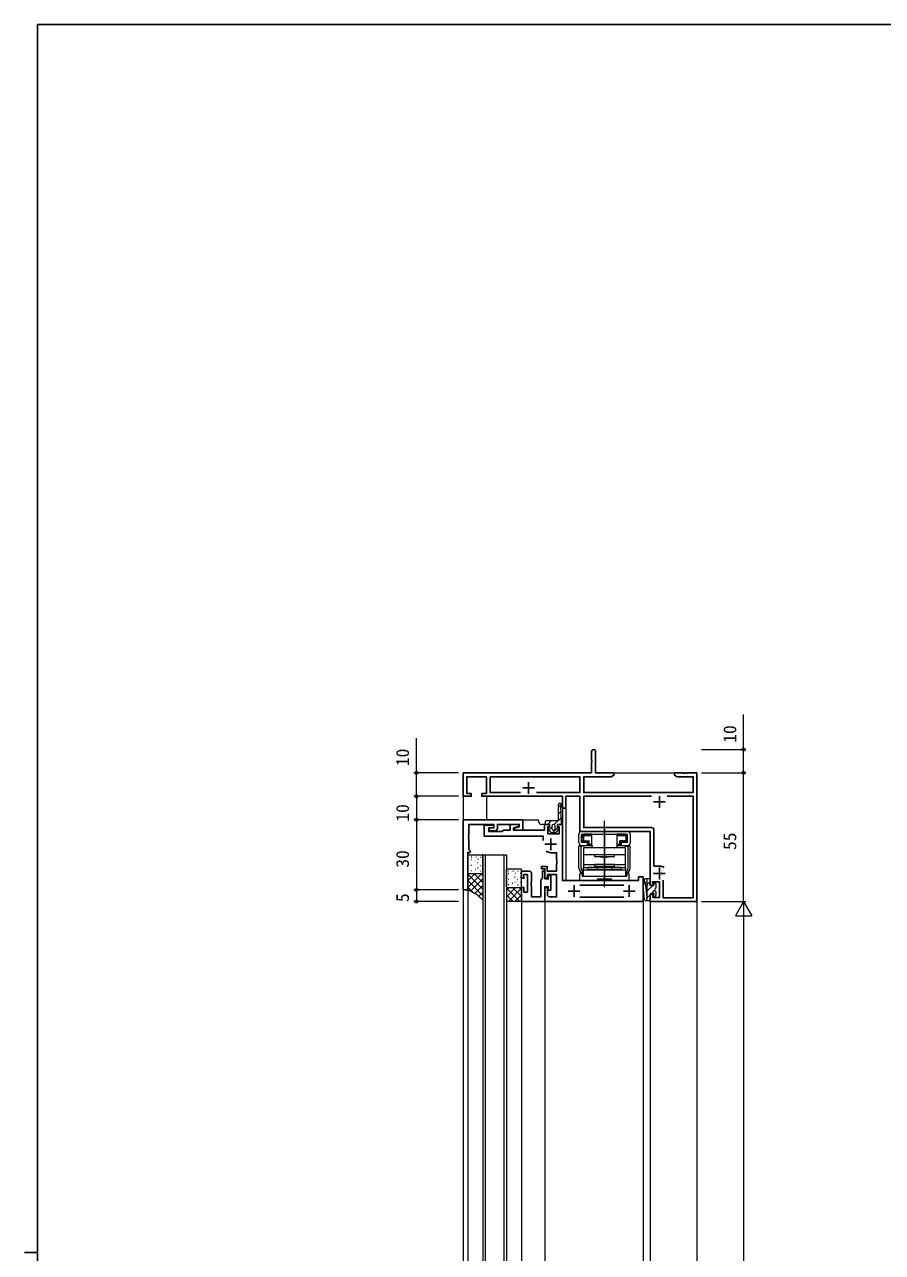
# Model space of a CAD drawing. Units: millimetres, scale not verified. Extents: x -793 to 793, y -564 to 564.
# Drawn here: x -793 to -426, y 34 to 559 of the extents above; entities that cross this region are included whole.
import ezdxf
from ezdxf.enums import TextEntityAlignment as Align

# ---------------------------------------------------------------- set-up
doc = ezdxf.new("R2010")
doc.units = ezdxf.units.MM
doc.header["$LTSCALE"] = 2
doc.layers.add('0-2_YKK_11', color=134, linetype='Continuous')
doc.layers.add('0-7_YKK_ZWAK', color=134, linetype='Continuous')
for name, color, linetype, lineweight in [('0-3_YKK_12', 40, 'Continuous', 18), ('0-4_YKK_13', 120, 'Continuous', 18), ('0-6_YKK_D', 200, 'Continuous', 18)]:
    doc.layers.add(name, color=color, linetype=linetype, lineweight=lineweight)
doc.styles.add('ＭＳ ゴシック', font='')
doc.styles.get('ＭＳ ゴシック').set_extended_font_data('MS Gothic')

msp = doc.modelspace()

# ---------------------------------------------------------------- linework, layer by layer
at = {"layer": '0-2_YKK_11'}
for p, q in [((-580.3, 232.2), (-575.3, 232.2)), ((-577.8, 234.7), (-577.8, 229.7)), ((-524.3, 226.23), (-519.3, 226.23)), ((-521.8, 228.73), (-521.8, 223.73)), ((-568.299, 205.6), (-568.299, 210.6)), ((-570.799, 208.1), (-565.799, 208.1)), ((-524.3, 195.6), (-519.3, 195.6)), ((-521.8, 198.1), (-521.8, 193.1)), ((-558.299, 185.6), (-558.299, 190.6)), ((-537.099, 190.67), (-555.899, 190.67)), ((-534.699, 185.6), (-534.699, 190.6)), ((-560.799, 188.1), (-555.799, 188.1)), ((-555.899, 185.53), (-537.099, 185.53)), ((-537.199, 188.1), (-532.199, 188.1))]:
    msp.add_line(p, q, dxfattribs=at)
for points in [[(-514.209, 236.97), (-507.43, 236.97), (-507.43, 230.23), (-554.17, 230.23), (-554.17, 236.97), (-542.391, 236.97), (-541.3, 237.6), (-541.3, 238.6), (-549.1, 238.6), (-549.1, 247.75)], [(-550.8, 247.75), (-550.8, 244.062), (-550.68, 243.878), (-550.68, 243.328), (-550.8, 243.145), (-550.8, 238.6)], [(-550.8, 238.6), (-605.8, 238.6), (-605.8, 228.6), (-602.3, 228.6), (-602.3, 229.8), (-604.17, 229.8), (-604.17, 236.97), (-595.8, 236.97), (-595.8, 229.8), (-597.8, 229.8), (-597.8, 228.6), (-563.3, 228.6), (-563.3, 223.6), (-561.8, 223.6), (-561.8, 228.6), (-555.8, 228.6), (-555.8, 213.6), (-525.8, 213.6), (-525.8, 190.6), (-524.3, 190.6), (-524.787, 192.1), (-521.8, 192.1), (-521.8, 185.4), (-524.69, 185.4), (-524.3, 186.6), (-525.8, 186.6), (-525.8, 183.6), (-505.8, 183.6), (-505.8, 238.6), (-509.842, 238.6), (-510.025, 238.48), (-510.575, 238.48), (-510.758, 238.6), (-510.842, 238.6), (-511.025, 238.48), (-511.575, 238.48), (-511.758, 238.6), (-515.3, 238.6), (-515.3, 237.6), (-514.209, 236.97)], [(-581.195, 230.23), (-594.17, 230.23), (-594.17, 236.97), (-555.8, 236.97), (-555.8, 230.23), (-574.405, 230.23)], [(-525.17, 215.23), (-554.17, 215.23), (-554.17, 228.6), (-525.163, 228.6)], [(-518.437, 228.6), (-507.43, 228.6), (-507.43, 185.23), (-520.17, 185.23), (-520.17, 192.681)], [(-605.799, 188.6), (-605.799, 218.6), (-580.299, 218.6), (-580.299, 214.1), (-583.999, 214.1), (-583.999, 215), (-581.799, 215.59), (-581.799, 216.6), (-591.099, 216.6), (-591.099, 214.9)], [(-592.099, 213.9), (-594.599, 213.9), (-594.599, 215.1), (-592.599, 215.1), (-592.599, 216.6), (-603.299, 216.6), (-603.299, 212.059), (-603.419, 211.875), (-603.419, 211.325), (-603.299, 211.142), (-603.299, 211.059), (-603.419, 210.875), (-603.419, 210.325), (-603.299, 210.142), (-603.299, 205.8), (-603.099, 205.6), (-602.799, 205.3), (-602.799, 204.6), (-603.799, 204.6), (-603.799, 188.6), (-605.799, 188.6)], [(-571.499, 209.75), (-571.499, 211.6), (-596.799, 211.6), (-596.799, 216.3), (-592.599, 216.3), (-592.599, 215.1), (-594.799, 215.1), (-594.799, 213.6), (-588.999, 213.6), (-588.799, 213.8), (-588.499, 214.1), (-585.699, 214.1), (-585.699, 216.6), (-581.999, 216.6), (-581.999, 215.7), (-584.199, 215.111), (-584.199, 214.1), (-570.999, 214.1), (-570.999, 216.6), (-568.899, 216.6), (-568.899, 215.6), (-569.599, 215.6), (-569.599, 212.6), (-564.699, 212.6), (-564.699, 215.6), (-565.399, 215.6), (-565.399, 216.6), (-563.299, 216.6), (-563.299, 192.6), (-530.799, 192.6), (-530.799, 194.1), (-528.799, 194.1), (-528.799, 183.9), (-529.099, 183.6)], [(-521.8, 198.8), (-524.17, 198.8), (-524.17, 214.23)], [(-568.699, 185.6), (-565.799, 185.6), (-565.799, 195.1), (-569.699, 195.1), (-569.699, 193.6), (-570.799, 193.6), (-570.799, 197.6), (-572.299, 197.6), (-572.299, 198.6), (-569.799, 198.6), (-569.799, 196.6), (-565.799, 196.6), (-565.799, 199.642), (-565.679, 199.825), (-565.679, 200.375), (-565.799, 200.559), (-565.799, 200.642), (-565.679, 200.825), (-565.679, 201.375), (-565.799, 201.559), (-565.799, 204.5), (-568.299, 204.5)], [(-570.799, 183.6), (-580.799, 183.6), (-580.799, 189.6), (-579.799, 189.6), (-579.799, 187.6), (-578.299, 187.6), (-578.299, 195.1), (-579.799, 195.1), (-579.799, 193.6), (-580.799, 193.6), (-580.799, 196.6), (-577.499, 196.6)], [(-576.499, 195.6), (-576.499, 192.059), (-576.619, 191.875), (-576.619, 191.325), (-576.499, 191.142), (-576.499, 191.059), (-576.619, 190.875), (-576.619, 190.325), (-576.499, 190.142), (-576.499, 185.6), (-572.599, 185.6), (-572.599, 192.8), (-572.099, 193.3), (-571.799, 193.6), (-571.799, 196.6), (-570.799, 196.6), (-570.799, 193.3), (-569.399, 193.3), (-569.399, 194.8), (-568.299, 194.8), (-568.299, 188.4), (-569.399, 188.4), (-569.399, 189.9), (-570.799, 189.9), (-570.799, 183.6)], [(-529.099, 183.6), (-570.799, 183.6), (-570.799, 189.6), (-569.699, 189.6), (-569.699, 186.6)]]:
    msp.add_lwpolyline(points, dxfattribs=at)
for centre, radius, start, end in [((-549.95, 247.75), 0.85, 359.99999, 180.00001), ((-592.099, 214.9), 1, 270.00001, 359.99999), ((-525.17, 214.23), 1, 0.00001, 89.99999), ((-568.299, 208.1), 3.6, 236.94426, 269.99997), ((-577.499, 195.6), 1, 0.00007, 89.99999), ((-521.8, 195.6), 3.2, 51.63348, 89.99999), ((-568.699, 186.6), 1, 180.00001, 269.99999)]:
    msp.add_arc(centre, radius, start, end, dxfattribs=at)
at = {"layer": '0-3_YKK_12'}
for p, q in [((-605.799, 238.6), (-551.099, 238.6)), ((-605.799, 238.6), (-605.799, 218.3)), ((-548.799, 238.6), (-505.799, 238.6)), ((-505.799, 238.6), (-505.799, -19.9)), ((-595.799, 228.6), (-595.799, 218.601)), ((-563.3, 223.9), (-563.299, 216.3)), ((-561.8, 223.9), (-561.799, 192.6)), ((-605.799, 218.6), (-573.599, 218.6)), ((-573.599, 218.1), (-573.599, 218.6)), ((-570.249, 216.6), (-572.099, 216.6)), ((-597.299, 203.6), (-587.299, 203.6)), ((-597.299, 203.6), (-597.299, -19.9)), ((-596.299, 203.6), (-596.299, -19.9)), ((-588.299, 203.6), (-588.299, -19.9)), ((-587.299, 203.6), (-587.299, -19.9)), ((-605.799, 188.9), (-605.799, -19.9)), ((-605.799, 188.6), (-603.799, 188.6)), ((-603.799, 188.9), (-603.799, -19.9)), ((-580.799, 183.9), (-580.799, -19.9)), ((-570.799, 183.9), (-570.799, -19.9)), ((-528.799, 183.9), (-528.799, -19.9)), ((-525.799, 183.9), (-525.799, -19.9))]:
    msp.add_line(p, q, dxfattribs=at)
msp.add_arc((-572.099, 218.1), 1.5, 180, 270, dxfattribs=at)
at = {"layer": '0-4_YKK_13'}
for p, q in [((-565.149, 223.84), (-563.755, 225.234)), ((-565.149, 224.851), (-565.149, 218.601)), ((-565.149, 221.011), (-563.855, 222.306)), ((-563.65, 218.108), (-563.942, 224.108)), ((-570.649, 217.801), (-570.649, 216.901)), ((-565.649, 218.101), (-570.349, 218.101)), ((-569.56, 216.601), (-568.06, 218.101)), ((-569.086, 214.247), (-567.899, 215.433)), ((-567.899, 215.851), (-567.899, 214.851)), ((-566.812, 216.521), (-563.723, 219.609)), ((-566.399, 214.851), (-566.399, 215.851)), ((-563.899, 216.605), (-563.654, 216.85)), ((-563.649, 216.901), (-563.649, 218.093)), ((-545.299, 201.101), (-545.299, 218.101)), ((-545.299, 192.726), (-545.299, 215.77)), ((-569.402, 214.739), (-568.438, 213.239)), ((-567.403, 213.101), (-565.303, 215.201)), ((-556.299, 208.801), (-556.299, 212.401)), ((-555.099, 213.601), (-535.499, 213.601)), ((-555.099, 212.401), (-535.499, 212.401)), ((-555.099, 208.801), (-555.099, 212.401)), ((-554.949, 212.401), (-554.949, 210.401)), ((-554.949, 212.401), (-552.999, 212.401)), ((-554.849, 211.701), (-554.849, 210.801)), ((-554.349, 211.901), (-554.644, 212.196)), ((-554.349, 211.901), (-554.349, 209.601)), ((-554.349, 211.901), (-550.749, 211.901)), ((-550.749, 212.401), (-554.149, 212.401)), ((-552.999, 212.401), (-537.599, 212.401)), ((-550.749, 207.801), (-550.749, 212.401)), ((-545.299, 214.603), (-545.299, 203.382)), ((-545.299, 210.665), (-545.299, 202.356)), ((-539.849, 207.801), (-539.849, 212.401)), ((-536.449, 212.401), (-539.849, 212.401)), ((-539.849, 211.901), (-536.249, 211.901)), ((-537.599, 212.401), (-535.649, 212.401)), ((-536.249, 211.901), (-535.954, 212.196)), ((-536.249, 211.901), (-536.249, 209.601)), ((-535.749, 211.701), (-535.749, 210.801)), ((-535.699, 210.801), (-535.749, 210.801)), ((-535.699, 209.801), (-535.699, 210.801)), ((-535.649, 210.401), (-535.649, 212.401)), ((-535.499, 208.801), (-535.499, 212.401)), ((-534.299, 212.401), (-534.299, 208.801)), ((-553.969, 207.301), (-556.299, 207.301)), ((-556.299, 197.901), (-556.299, 207.301)), ((-555.349, 197.901), (-555.349, 207.301)), ((-552.549, 208.801), (-555.099, 208.801)), ((-554.899, 209.801), (-554.849, 209.801)), ((-554.869, 207.301), (-554.869, 207.601)), ((-554.349, 209.601), (-554.644, 209.306)), ((-554.349, 209.601), (-551.799, 209.601)), ((-552.299, 209.101), (-554.149, 209.101)), ((-553.919, 207.601), (-553.919, 207.301)), ((-552.299, 209.101), (-551.799, 209.601)), ((-552.299, 209.101), (-552.299, 207.601)), ((-552.299, 207.601), (-551.799, 208.101)), ((-552.299, 207.601), (-550.749, 207.601)), ((-551.799, 208.101), (-551.799, 209.601)), ((-551.799, 208.101), (-550.749, 208.101)), ((-541.049, 206.601), (-549.549, 206.601)), ((-545.299, 208.365), (-545.299, 198.812)), ((-545.299, 197.863), (-545.299, 206.437)), ((-539.849, 208.101), (-538.799, 208.101)), ((-539.849, 207.601), (-538.299, 207.601)), ((-538.299, 209.101), (-538.799, 209.601)), ((-538.799, 208.101), (-538.799, 209.601)), ((-536.249, 209.601), (-538.799, 209.601)), ((-538.799, 208.101), (-538.299, 207.601)), ((-536.449, 209.101), (-538.299, 209.101)), ((-538.299, 209.101), (-538.299, 207.601)), ((-538.049, 207.601), (-538.049, 208.801)), ((-535.499, 208.801), (-538.049, 208.801)), ((-538.049, 207.601), (-535.499, 207.601)), ((-536.679, 207.301), (-536.679, 207.601)), ((-536.629, 207.301), (-534.299, 207.301)), ((-536.249, 209.601), (-535.954, 209.306)), ((-535.699, 209.801), (-535.749, 209.801)), ((-535.729, 207.301), (-535.729, 207.601)), ((-535.249, 197.901), (-535.249, 207.301)), ((-534.299, 197.901), (-534.299, 207.301)), ((-603.799, 195.9), (-603.799, 203.3)), ((-603.67, 200.325), (-603.47, 200.325)), ((-603.499, 203.6), (-597.599, 203.6)), ((-602.347, 201.553), (-602.147, 201.553)), ((-602.306, 202.674), (-602.106, 202.674)), ((-600.365, 202.781), (-600.165, 202.781)), ((-599.664, 200.229), (-599.464, 200.229)), ((-599.423, 201.684), (-599.223, 201.684)), ((-598.299, 202.577), (-598.099, 202.577)), ((-597.299, 195.9), (-597.299, 203.3)), ((-554.299, 203.701), (-536.299, 203.701)), ((-545.849, 202.601), (-545.549, 202.901)), ((-545.549, 202.901), (-545.049, 202.901)), ((-545.299, 203.201), (-545.299, 192.201)), ((-545.299, 191.136), (-545.299, 201.618)), ((-544.749, 202.601), (-545.049, 202.901)), ((-603.799, 188.6), (-603.799, 195.9)), ((-600.655, 195.6), (-603.798, 192.457)), ((-603.513, 195.571), (-603.798, 195.285)), ((-597.826, 195.6), (-603.796, 189.631)), ((-603.796, 195.369), (-597.298, 188.872)), ((-603.622, 198.136), (-603.422, 198.136)), ((-603.499, 195.6), (-597.599, 195.6)), ((-602.419, 199.122), (-602.219, 199.122)), ((-602.371, 196.836), (-602.171, 196.836)), ((-601.198, 195.6), (-599.512, 193.915)), ((-600.668, 197.487), (-600.468, 197.487)), ((-599.616, 198.039), (-599.416, 198.039)), ((-598.413, 199.026), (-598.213, 199.026)), ((-598.37, 195.6), (-597.298, 194.529)), ((-598.364, 196.74), (-598.164, 196.74)), ((-597.298, 195.9), (-597.298, 184.205)), ((-587.299, 189.9), (-587.299, 197.3)), ((-586.999, 197.6), (-581.099, 197.6)), ((-586.446, 195.553), (-586.246, 195.553)), ((-586.405, 196.674), (-586.205, 196.674)), ((-584.464, 196.781), (-584.264, 196.781)), ((-583.522, 195.684), (-583.322, 195.684)), ((-582.398, 196.577), (-582.198, 196.577)), ((-581.357, 195.756), (-581.157, 195.756)), ((-580.799, 189.9), (-580.799, 197.3)), ((-555.799, 192.901), (-555.799, 195.501)), ((-555.499, 195.801), (-555.099, 195.801)), ((-554.799, 194.601), (-554.799, 195.501)), ((-536.099, 194.301), (-554.499, 194.301)), ((-554.299, 199.401), (-536.299, 199.401)), ((-554.299, 197.201), (-536.299, 197.201)), ((-538.299, 198.201), (-552.299, 198.201)), ((-549.549, 198.601), (-541.049, 198.601)), ((-548.399, 198.201), (-548.399, 197.201)), ((-545.299, 189.807), (-545.299, 197.095)), ((-545.299, 196.806), (-545.299, 192.148)), ((-542.199, 198.201), (-542.199, 197.201)), ((-541.049, 198.601), (-541.049, 199.401)), ((-538.299, 198.201), (-538.299, 197.201)), ((-535.799, 195.501), (-535.799, 194.601)), ((-535.099, 195.801), (-535.499, 195.801)), ((-534.799, 192.901), (-534.799, 195.501)), ((-603.798, 192.544), (-597.298, 186.044)), ((-603.798, 189.715), (-601.497, 187.414)), ((-597.298, 193.3), (-602.583, 188.016)), ((-597.298, 190.471), (-600.791, 186.979)), ((-599.548, 193.951), (-597.298, 191.701)), ((-587.299, 189.9), (-587.299, 183.6)), ((-583.327, 189.6), (-587.299, 185.628)), ((-586.155, 189.6), (-587.299, 188.456)), ((-587.299, 189.373), (-581.727, 183.8)), ((-586.999, 189.6), (-581.099, 189.6)), ((-586.518, 193.122), (-586.318, 193.122)), ((-586.47, 190.836), (-586.27, 190.836)), ((-580.799, 189.3), (-586.298, 183.8)), ((-584.767, 191.487), (-584.567, 191.487)), ((-584.698, 189.6), (-580.799, 185.701)), ((-583.763, 194.229), (-583.563, 194.229)), ((-583.715, 192.04), (-583.515, 192.04)), ((-582.512, 193.026), (-582.312, 193.026)), ((-582.463, 190.74), (-582.263, 190.74)), ((-581.87, 189.6), (-580.799, 188.529)), ((-581.405, 194.061), (-581.205, 194.061)), ((-581.308, 191.943), (-581.108, 191.943)), ((-580.799, 189.9), (-580.799, 183.6)), ((-555.499, 192.601), (-548.699, 192.601)), ((-542.499, 193.201), (-548.099, 193.201)), ((-547.799, 193.201), (-542.799, 193.201)), ((-547.799, 193.201), (-547.799, 192.701)), ((-547.799, 192.701), (-542.799, 192.701)), ((-542.799, 193.201), (-542.799, 192.701)), ((-541.899, 192.601), (-535.099, 192.601)), ((-528.138, 184.348), (-528.786, 190.511)), ((-528.299, 192.8), (-528.299, 192.3)), ((-526.099, 193.3), (-527.799, 193.3)), ((-526.999, 191.8), (-527.799, 191.8)), ((-527.053, 185.504), (-527.592, 190.636)), ((-526.999, 183.9), (-526.999, 193.3)), ((-525.799, 192.161), (-526.999, 190.961)), ((-524.832, 190.3), (-526.999, 188.133)), ((-525.799, 190.3), (-525.799, 193)), ((-524.299, 190.3), (-525.799, 190.3)), ((-523.538, 191.594), (-524.299, 190.833)), ((-524.299, 191.3), (-524.299, 190.3)), ((-523.999, 191.6), (-523.599, 191.6)), ((-523.299, 191.3), (-523.299, 189.449)), ((-597.298, 187.643), (-599.136, 185.806)), ((-597.298, 184.815), (-597.61, 184.503)), ((-587.299, 186.544), (-584.555, 183.8)), ((-580.799, 186.471), (-583.47, 183.8)), ((-580.799, 184.143), (-581.142, 183.8)), ((-580.799, 183.6), (-580.998, 183.8)), ((-526.099, 183.9), (-527.641, 183.9)), ((-525.799, 186.504), (-526.999, 185.304)), ((-525.799, 186.9), (-525.799, 184.2)), ((-524.819, 186.9), (-525.799, 186.9)), ((-523.875, 188.429), (-525.404, 186.9)), ((-524.299, 186.381), (-524.299, 185.9)), ((-523.387, 186.088), (-523.787, 185.688)), ((-523.299, 187.752), (-523.299, 186.3))]:
    msp.add_line(p, q, dxfattribs=at)
for points in [[(-570.349, 216.601), (-568.899, 216.601), (-568.899, 215.201), (-569.149, 215.201)], [(-565.149, 215.201), (-565.399, 215.201), (-565.399, 216.601), (-563.949, 216.601)], [(-568.186, 213.101), (-567.299, 213.101), (-567.299, 212.801), (-566.999, 212.801), (-566.999, 213.101), (-566.113, 213.101)], [(-565.861, 213.239), (-564.897, 214.739), (-564.902, 214.731)], [(-554.899, 209.801), (-554.899, 210.801), (-554.849, 210.801)], [(-555.099, 207.601), (-552.549, 207.601), (-552.549, 208.801)], [(-549.549, 203.701), (-549.549, 202.901), (-541.049, 202.901), (-541.049, 203.701)], [(-536.299, 198.201), (-536.299, 194.301), (-554.299, 194.301), (-554.299, 198.201)], [(-538.299, 197.201), (-552.299, 197.201), (-552.299, 198.201)], [(-541.049, 199.401), (-549.549, 199.401), (-549.549, 198.601)], [(-587.3, 183.6), (-587.1, 183.8), (-580.998, 183.8)]]:
    msp.add_lwpolyline(points, dxfattribs=at)
msp.add_lwpolyline([(-554.299, 198.201), (-536.299, 198.201), (-536.299, 206.601), (-554.299, 206.601)], close=True, dxfattribs=at)
for centre, radius, start, end in [((-564.399, 224.851), 0.75, 316.10191, 180), ((-563.643, 224.123), 0.3, 136.10191, 182.7927), ((-570.349, 217.801), 0.3, 90, 180), ((-570.349, 216.901), 0.3, 180, 270), ((-567.149, 215.851), 0.75, 0, 180), ((-565.649, 218.601), 0.5, 270, 0), ((-563.949, 216.901), 0.3, 270, 360), ((-563.949, 218.093), 0.3, 0, 2.7927), ((-569.149, 214.901), 0.3, 90, 212.72284), ((-568.186, 213.401), 0.3, 212.72284, 270), ((-567.149, 214.851), 0.75, 180, 0), ((-566.113, 213.401), 0.3, 270, 327.27716), ((-565.149, 214.901), 0.3, 325.61091, 90), ((-555.099, 212.401), 1.2, 90, 180), ((-554.149, 211.701), 0.7, 90, 180), ((-536.449, 211.701), 0.7, 0, 90), ((-535.499, 212.401), 1.2, 0, 90), ((-555.099, 208.801), 1.2, 180, 270), ((-554.149, 209.801), 0.7, 180, 270), ((-549.549, 207.801), 1.2, 180, 270), ((-541.049, 207.801), 1.2, 270, 0), ((-536.449, 209.801), 0.7, 270, 0), ((-535.499, 208.801), 1.2, 270, 0), ((-603.499, 203.3), 0.3, 90, 180), ((-597.599, 203.3), 0.3, 0, 90), ((-545.299, 210.403), 7.823, 253.55533, 265.96393), ((-545.299, 210.403), 7.823, 274.03607, 286.44467), ((-603.499, 195.9), 0.3, 180, 270), ((-597.599, 195.9), 0.3, 270, 0), ((-586.999, 197.3), 0.3, 90, 180), ((-581.099, 197.3), 0.3, 0, 90), ((-554.299, 197.901), 2, 180, 270), ((-555.499, 195.501), 0.3, 90, 180), ((-553.349, 197.901), 2, 180, 241.64065), ((-555.099, 195.501), 0.3, 0, 90), ((-554.499, 194.601), 0.3, 180, 270), ((-536.299, 197.901), 2, 270, 0), ((-537.249, 197.901), 2, 298.35935, 0), ((-536.099, 194.601), 0.3, 270, 0), ((-535.499, 195.501), 0.3, 90, 180), ((-535.099, 195.501), 0.3, 0, 90), ((-586.999, 189.9), 0.3, 180, 270), ((-581.099, 189.9), 0.3, 270, 0), ((-555.499, 192.901), 0.3, 180, 270), ((-548.699, 192.901), 0.3, 270, 0), ((-548.099, 192.901), 0.3, 90, 180), ((-542.499, 192.901), 0.3, 360, 90), ((-541.899, 192.901), 0.3, 180, 270), ((-535.099, 192.901), 0.3, 270, 0), ((-528.189, 190.573), 0.6, 5.99701, 185.99701), ((-527.799, 192.8), 0.5, 90, 180), ((-527.799, 192.3), 0.5, 180, 270), ((-526.099, 193), 0.3, 0, 90), ((-523.999, 191.3), 0.3, 90, 180), ((-523.299, 188.6), 0.6, 109.47122, 250.52878), ((-523.599, 191.3), 0.3, 0, 90), ((-523.599, 189.449), 0.3, 289.47122, 0), ((-612.847, 168.212), 22.306, 45.80857, 66.07032), ((-527.641, 184.4), 0.5, 185.99701, 270), ((-526.99, 184.994), 0.3, 127.01073, 268.28661), ((-527.352, 185.473), 0.3, 307.01073, 5.99701), ((-526.099, 184.2), 0.3, 270, 0), ((-524.819, 187.2), 0.3, 270, 330), ((-524.299, 186.9), 0.3, 300, 150), ((-523.999, 186.381), 0.3, 120, 180), ((-523.999, 185.9), 0.3, 180, 315), ((-523.599, 187.752), 0.3, 0, 70.52878), ((-523.599, 186.3), 0.3, 315, 0)]:
    msp.add_arc(centre, radius, start, end, dxfattribs=at)
at = {"layer": '0-6_YKK_D'}
for p, q in [((-503.799, 248.6), (-484.8, 248.6)), ((-607.799, 238.6), (-626.8, 238.6)), ((-503.799, 238.6), (-484.8, 238.6)), ((-503.799, 238.6), (-484.8, 238.6)), ((-485.8, 183.6), (-485.8, 238.6)), ((-607.799, 228.6), (-626.8, 228.6)), ((-607.799, 228.6), (-626.8, 228.6)), ((-625.8, 228.6), (-625.8, 218.6)), ((-607.799, 218.6), (-626.8, 218.6)), ((-607.799, 218.6), (-626.8, 218.6)), ((-625.8, 218.6), (-625.8, 188.6)), ((-607.799, 188.6), (-626.8, 188.6)), ((-607.799, 188.6), (-626.8, 188.6)), ((-625.8, 188.6), (-625.8, 183.6)), ((-607.799, 183.6), (-626.8, 183.6)), ((-503.799, 183.6), (-484.8, 183.6)), ((-503.799, 183.6), (-484.8, 183.6)), ((-485.8, 183.6), (-489.3, 177.538)), ((-485.8, 183.6), (-482.3, 177.538)), ((-485.8, 183.6), (-485.8, 171.476)), ((-489.3, 177.538), (-482.3, 177.538)), ((-485.8, 176.6), (-485.8, -219.4))]:
    msp.add_line(p, q, dxfattribs=at)
for points in [[(-485.8, 238.6), (-485.8, 248.6), (-485.8, 263.525)], [(-625.8, 228.6), (-625.8, 238.6), (-625.8, 253.525)]]:
    msp.add_lwpolyline(points, dxfattribs=at)
for centre in [(-485.8, 248.6), (-625.8, 238.6), (-485.8, 238.6), (-485.8, 238.6), (-625.8, 228.6), (-625.8, 228.6), (-625.8, 218.6), (-625.8, 218.6), (-625.8, 188.6), (-625.8, 188.6), (-625.8, 183.6)]:
    msp.add_circle(centre, 0.637, dxfattribs=at)
at = {"layer": '0-7_YKK_ZWAK'}
for p, q in [((752.2, 558.6), (-787.8, 558.6)), ((-787.8, -491.4), (-787.8, 558.6)), ((-793.4, 33.6), (-787.8, 33.6))]:
    msp.add_line(p, q, dxfattribs=at)

# ---------------------------------------------------------------- texts
at = {"layer": '0-6_YKK_D', "style": 'ＭＳ ゴシック'}
for s, p in [('10', (-487.3, 251.5)), ('10', (-627.3, 241.5)), ('10', (-627.3, 217.762)), ('55', (-487.3, 205.646)), ('30', (-627.3, 198.061)), ('5', (-627.3, 183.373))]:
    msp.add_text(s, height=5.499, rotation=90, dxfattribs=at).set_placement(p, align=Align.BOTTOM_LEFT)

doc.saveas('drawing.dxf')
